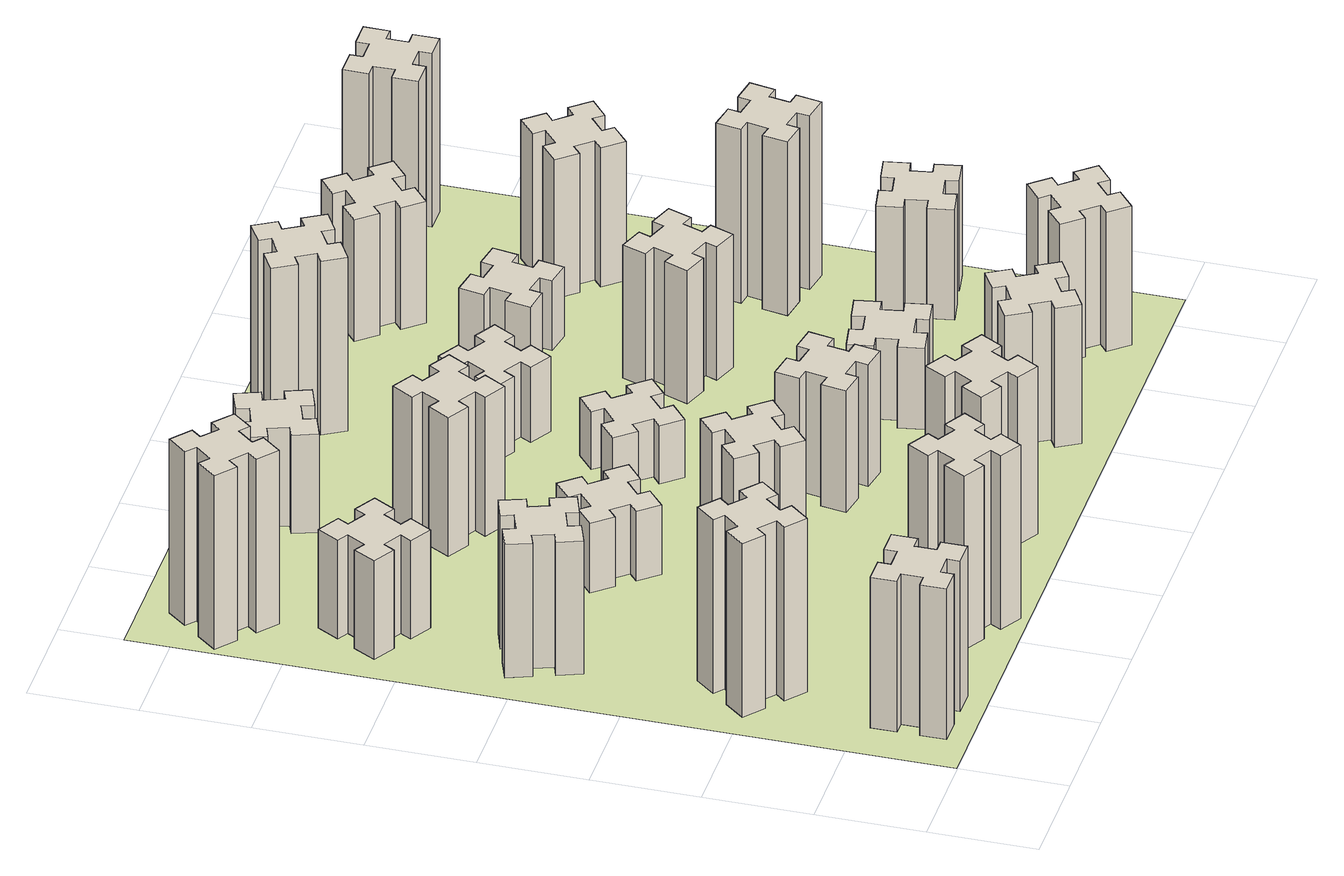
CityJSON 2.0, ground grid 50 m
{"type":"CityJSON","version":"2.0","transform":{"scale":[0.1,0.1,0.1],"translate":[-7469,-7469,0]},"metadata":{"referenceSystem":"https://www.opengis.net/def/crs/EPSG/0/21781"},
"CityObjects":{
"building1":{"type":"Building","attributes":{"class":"1000","function":"1000","usage":"1000","yearOfConstruction":2016,"roofType":"1000","measuredHeight":78,"storeysAboveGround":30,"storeysBelowGround":0},"geometry":[{"type":"Solid","lod":"1","boundaries":[[[[0,1,2,3,4,5,6,7,8,9,10,11,12,13,14,15,16,17,18,19]],[[17,16,20,21]],[[16,15,22,20]],[[15,14,23,22]],[[14,13,24,23]],[[13,12,25,24]],[[12,11,26,25]],[[11,10,27,26]],[[10,9,28,27]],[[9,8,29,28]],[[8,7,30,29]],[[7,6,31,30]],[[6,5,32,31]],[[5,4,33,32]],[[4,3,34,33]],[[3,2,35,34]],[[2,1,36,35]],[[1,0,37,36]],[[0,19,38,37]],[[19,18,39,38]],[[18,17,21,39]],[[24,25,26,27,28,29,30,31,32,33,34,35,36,37,38,39,21,20,22,23]]]]}]},
"building2":{"type":"Building","attributes":{"class":"1000","function":"1000","usage":"1000","yearOfConstruction":2016,"roofType":"1000","measuredHeight":90,"storeysAboveGround":30,"storeysBelowGround":0},"geometry":[{"type":"Solid","lod":"1","boundaries":[[[[40,41,42,43,44,45,46,47,48,49,50,51,52,53,54,55,56,57,58,59]],[[57,56,60,61]],[[56,55,62,60]],[[55,54,63,62]],[[54,53,64,63]],[[53,52,65,64]],[[52,51,66,65]],[[51,50,67,66]],[[50,49,68,67]],[[49,48,69,68]],[[48,47,70,69]],[[47,46,71,70]],[[46,45,72,71]],[[45,44,73,72]],[[44,43,74,73]],[[43,42,75,74]],[[42,41,76,75]],[[41,40,77,76]],[[40,59,78,77]],[[59,58,79,78]],[[58,57,61,79]],[[64,65,66,67,68,69,70,71,72,73,74,75,76,77,78,79,61,60,62,63]]]]}]},
"building3":{"type":"Building","attributes":{"class":"1000","function":"1000","usage":"1000","yearOfConstruction":2016,"roofType":"1000","measuredHeight":69,"storeysAboveGround":30,"storeysBelowGround":0},"geometry":[{"type":"Solid","lod":"1","boundaries":[[[[80,81,82,83,84,85,86,87,88,89,90,91,92,93,94,95,96,97,98,99]],[[97,96,100,101]],[[96,95,102,100]],[[95,94,103,102]],[[94,93,104,103]],[[93,92,105,104]],[[92,91,106,105]],[[91,90,107,106]],[[90,89,108,107]],[[89,88,109,108]],[[88,87,110,109]],[[87,86,111,110]],[[86,85,112,111]],[[85,84,113,112]],[[84,83,114,113]],[[83,82,115,114]],[[82,81,116,115]],[[81,80,117,116]],[[80,99,118,117]],[[99,98,119,118]],[[98,97,101,119]],[[104,105,106,107,108,109,110,111,112,113,114,115,116,117,118,119,101,100,102,103]]]]}]},
"building4":{"type":"Building","attributes":{"class":"1000","function":"1000","usage":"1000","yearOfConstruction":2016,"roofType":"1000","measuredHeight":51,"storeysAboveGround":30,"storeysBelowGround":0},"geometry":[{"type":"Solid","lod":"1","boundaries":[[[[120,121,122,123,124,125,126,127,128,129,130,131,132,133,134,135,136,137,138,139]],[[137,136,140,141]],[[136,135,142,140]],[[135,134,143,142]],[[134,133,144,143]],[[133,132,145,144]],[[132,131,146,145]],[[131,130,147,146]],[[130,129,148,147]],[[129,128,149,148]],[[128,127,150,149]],[[127,126,151,150]],[[126,125,152,151]],[[125,124,153,152]],[[124,123,154,153]],[[123,122,155,154]],[[122,121,156,155]],[[121,120,157,156]],[[120,139,158,157]],[[139,138,159,158]],[[138,137,141,159]],[[144,145,146,147,148,149,150,151,152,153,154,155,156,157,158,159,141,140,142,143]]]]}]},
"building5":{"type":"Building","attributes":{"class":"1000","function":"1000","usage":"1000","yearOfConstruction":2016,"roofType":"1000","measuredHeight":90,"storeysAboveGround":30,"storeysBelowGround":0},"geometry":[{"type":"Solid","lod":"1","boundaries":[[[[160,161,162,163,164,165,166,167,168,169,170,171,172,173,174,175,176,177,178,179]],[[177,176,180,181]],[[176,175,182,180]],[[175,174,183,182]],[[174,173,184,183]],[[173,172,185,184]],[[172,171,186,185]],[[171,170,187,186]],[[170,169,188,187]],[[169,168,189,188]],[[168,167,190,189]],[[167,166,191,190]],[[166,165,192,191]],[[165,164,193,192]],[[164,163,194,193]],[[163,162,195,194]],[[162,161,196,195]],[[161,160,197,196]],[[160,179,198,197]],[[179,178,199,198]],[[178,177,181,199]],[[184,185,186,187,188,189,190,191,192,193,194,195,196,197,198,199,181,180,182,183]]]]}]},
"building6":{"type":"Building","attributes":{"class":"1000","function":"1000","usage":"1000","yearOfConstruction":2016,"roofType":"1000","measuredHeight":90,"storeysAboveGround":30,"storeysBelowGround":0},"geometry":[{"type":"Solid","lod":"1","boundaries":[[[[200,201,202,203,204,205,206,207,208,209,210,211,212,213,214,215,216,217,218,219]],[[217,216,220,221]],[[216,215,222,220]],[[215,214,223,222]],[[214,213,224,223]],[[213,212,225,224]],[[212,211,226,225]],[[211,210,227,226]],[[210,209,228,227]],[[209,208,229,228]],[[208,207,230,229]],[[207,206,231,230]],[[206,205,232,231]],[[205,204,233,232]],[[204,203,234,233]],[[203,202,235,234]],[[202,201,236,235]],[[201,200,237,236]],[[200,219,238,237]],[[219,218,239,238]],[[218,217,221,239]],[[224,225,226,227,228,229,230,231,232,233,234,235,236,237,238,239,221,220,222,223]]]]}]},
"building7":{"type":"Building","attributes":{"class":"1000","function":"1000","usage":"1000","yearOfConstruction":2016,"roofType":"1000","measuredHeight":81,"storeysAboveGround":30,"storeysBelowGround":0},"geometry":[{"type":"Solid","lod":"1","boundaries":[[[[240,241,242,243,244,245,246,247,248,249,250,251,252,253,254,255,256,257,258,259]],[[257,256,260,261]],[[256,255,262,260]],[[255,254,263,262]],[[254,253,264,263]],[[253,252,265,264]],[[252,251,266,265]],[[251,250,267,266]],[[250,249,268,267]],[[249,248,269,268]],[[248,247,270,269]],[[247,246,271,270]],[[246,245,272,271]],[[245,244,273,272]],[[244,243,274,273]],[[243,242,275,274]],[[242,241,276,275]],[[241,240,277,276]],[[240,259,278,277]],[[259,258,279,278]],[[258,257,261,279]],[[264,265,266,267,268,269,270,271,272,273,274,275,276,277,278,279,261,260,262,263]]]]}]},
"building8":{"type":"Building","attributes":{"class":"1000","function":"1000","usage":"1000","yearOfConstruction":2016,"roofType":"1000","measuredHeight":36,"storeysAboveGround":30,"storeysBelowGround":0},"geometry":[{"type":"Solid","lod":"1","boundaries":[[[[280,281,282,283,284,285,286,287,288,289,290,291,292,293,294,295,296,297,298,299]],[[297,296,300,301]],[[296,295,302,300]],[[295,294,303,302]],[[294,293,304,303]],[[293,292,305,304]],[[292,291,306,305]],[[291,290,307,306]],[[290,289,308,307]],[[289,288,309,308]],[[288,287,310,309]],[[287,286,311,310]],[[286,285,312,311]],[[285,284,313,312]],[[284,283,314,313]],[[283,282,315,314]],[[282,281,316,315]],[[281,280,317,316]],[[280,299,318,317]],[[299,298,319,318]],[[298,297,301,319]],[[304,305,306,307,308,309,310,311,312,313,314,315,316,317,318,319,301,300,302,303]]]]}]},
"building9":{"type":"Building","attributes":{"class":"1000","function":"1000","usage":"1000","yearOfConstruction":2016,"roofType":"1000","measuredHeight":87,"storeysAboveGround":30,"storeysBelowGround":0},"geometry":[{"type":"Solid","lod":"1","boundaries":[[[[320,321,322,323,324,325,326,327,328,329,330,331,332,333,334,335,336,337,338,339]],[[337,336,340,341]],[[336,335,342,340]],[[335,334,343,342]],[[334,333,344,343]],[[333,332,345,344]],[[332,331,346,345]],[[331,330,347,346]],[[330,329,348,347]],[[329,328,349,348]],[[328,327,350,349]],[[327,326,351,350]],[[326,325,352,351]],[[325,324,353,352]],[[324,323,354,353]],[[323,322,355,354]],[[322,321,356,355]],[[321,320,357,356]],[[320,339,358,357]],[[339,338,359,358]],[[338,337,341,359]],[[344,345,346,347,348,349,350,351,352,353,354,355,356,357,358,359,341,340,342,343]]]]}]},
"building10":{"type":"Building","attributes":{"class":"1000","function":"1000","usage":"1000","yearOfConstruction":2016,"roofType":"1000","measuredHeight":72,"storeysAboveGround":30,"storeysBelowGround":0},"geometry":[{"type":"Solid","lod":"1","boundaries":[[[[360,361,362,363,364,365,366,367,368,369,370,371,372,373,374,375,376,377,378,379]],[[377,376,380,381]],[[376,375,382,380]],[[375,374,383,382]],[[374,373,384,383]],[[373,372,385,384]],[[372,371,386,385]],[[371,370,387,386]],[[370,369,388,387]],[[369,368,389,388]],[[368,367,390,389]],[[367,366,391,390]],[[366,365,392,391]],[[365,364,393,392]],[[364,363,394,393]],[[363,362,395,394]],[[362,361,396,395]],[[361,360,397,396]],[[360,379,398,397]],[[379,378,399,398]],[[378,377,381,399]],[[384,385,386,387,388,389,390,391,392,393,394,395,396,397,398,399,381,380,382,383]]]]}]},
"building11":{"type":"Building","attributes":{"class":"1000","function":"1000","usage":"1000","yearOfConstruction":2016,"roofType":"1000","measuredHeight":51,"storeysAboveGround":30,"storeysBelowGround":0},"geometry":[{"type":"Solid","lod":"1","boundaries":[[[[400,401,402,403,404,405,406,407,408,409,410,411,412,413,414,415,416,417,418,419]],[[417,416,420,421]],[[416,415,422,420]],[[415,414,423,422]],[[414,413,424,423]],[[413,412,425,424]],[[412,411,426,425]],[[411,410,427,426]],[[410,409,428,427]],[[409,408,429,428]],[[408,407,430,429]],[[407,406,431,430]],[[406,405,432,431]],[[405,404,433,432]],[[404,403,434,433]],[[403,402,435,434]],[[402,401,436,435]],[[401,400,437,436]],[[400,419,438,437]],[[419,418,439,438]],[[418,417,421,439]],[[424,425,426,427,428,429,430,431,432,433,434,435,436,437,438,439,421,420,422,423]]]]}]},
"building12":{"type":"Building","attributes":{"class":"1000","function":"1000","usage":"1000","yearOfConstruction":2016,"roofType":"1000","measuredHeight":63,"storeysAboveGround":30,"storeysBelowGround":0},"geometry":[{"type":"Solid","lod":"1","boundaries":[[[[440,441,442,443,444,445,446,447,448,449,450,451,452,453,454,455,456,457,458,459]],[[457,456,460,461]],[[456,455,462,460]],[[455,454,463,462]],[[454,453,464,463]],[[453,452,465,464]],[[452,451,466,465]],[[451,450,467,466]],[[450,449,468,467]],[[449,448,469,468]],[[448,447,470,469]],[[447,446,471,470]],[[446,445,472,471]],[[445,444,473,472]],[[444,443,474,473]],[[443,442,475,474]],[[442,441,476,475]],[[441,440,477,476]],[[440,459,478,477]],[[459,458,479,478]],[[458,457,461,479]],[[464,465,466,467,468,469,470,471,472,473,474,475,476,477,478,479,461,460,462,463]]]]}]},
"building13":{"type":"Building","attributes":{"class":"1000","function":"1000","usage":"1000","yearOfConstruction":2016,"roofType":"1000","measuredHeight":30,"storeysAboveGround":30,"storeysBelowGround":0},"geometry":[{"type":"Solid","lod":"1","boundaries":[[[[480,481,482,483,484,485,486,487,488,489,490,491,492,493,494,495,496,497,498,499]],[[497,496,500,501]],[[496,495,502,500]],[[495,494,503,502]],[[494,493,504,503]],[[493,492,505,504]],[[492,491,506,505]],[[491,490,507,506]],[[490,489,508,507]],[[489,488,509,508]],[[488,487,510,509]],[[487,486,511,510]],[[486,485,512,511]],[[485,484,513,512]],[[484,483,514,513]],[[483,482,515,514]],[[482,481,516,515]],[[481,480,517,516]],[[480,499,518,517]],[[499,498,519,518]],[[498,497,501,519]],[[504,505,506,507,508,509,510,511,512,513,514,515,516,517,518,519,501,500,502,503]]]]}]},
"building14":{"type":"Building","attributes":{"class":"1000","function":"1000","usage":"1000","yearOfConstruction":2016,"roofType":"1000","measuredHeight":72,"storeysAboveGround":30,"storeysBelowGround":0},"geometry":[{"type":"Solid","lod":"1","boundaries":[[[[520,521,522,523,524,525,526,527,528,529,530,531,532,533,534,535,536,537,538,539]],[[537,536,540,541]],[[536,535,542,540]],[[535,534,543,542]],[[534,533,544,543]],[[533,532,545,544]],[[532,531,546,545]],[[531,530,547,546]],[[530,529,548,547]],[[529,528,549,548]],[[528,527,550,549]],[[527,526,551,550]],[[526,525,552,551]],[[525,524,553,552]],[[524,523,554,553]],[[523,522,555,554]],[[522,521,556,555]],[[521,520,557,556]],[[520,539,558,557]],[[539,538,559,558]],[[538,537,541,559]],[[544,545,546,547,548,549,550,551,552,553,554,555,556,557,558,559,541,540,542,543]]]]}]},
"building15":{"type":"Building","attributes":{"class":"1000","function":"1000","usage":"1000","yearOfConstruction":2016,"roofType":"1000","measuredHeight":39,"storeysAboveGround":30,"storeysBelowGround":0},"geometry":[{"type":"Solid","lod":"1","boundaries":[[[[560,561,562,563,564,565,566,567,568,569,570,571,572,573,574,575,576,577,578,579]],[[577,576,580,581]],[[576,575,582,580]],[[575,574,583,582]],[[574,573,584,583]],[[573,572,585,584]],[[572,571,586,585]],[[571,570,587,586]],[[570,569,588,587]],[[569,568,589,588]],[[568,567,590,589]],[[567,566,591,590]],[[566,565,592,591]],[[565,564,593,592]],[[564,563,594,593]],[[563,562,595,594]],[[562,561,596,595]],[[561,560,597,596]],[[560,579,598,597]],[[579,578,599,598]],[[578,577,581,599]],[[584,585,586,587,588,589,590,591,592,593,594,595,596,597,598,599,581,580,582,583]]]]}]},
"building16":{"type":"Building","attributes":{"class":"1000","function":"1000","usage":"1000","yearOfConstruction":2016,"roofType":"1000","measuredHeight":90,"storeysAboveGround":30,"storeysBelowGround":0},"geometry":[{"type":"Solid","lod":"1","boundaries":[[[[600,601,602,603,604,605,606,607,608,609,610,611,612,613,614,615,616,617,618,619]],[[617,616,620,621]],[[616,615,622,620]],[[615,614,623,622]],[[614,613,624,623]],[[613,612,625,624]],[[612,611,626,625]],[[611,610,627,626]],[[610,609,628,627]],[[609,608,629,628]],[[608,607,630,629]],[[607,606,631,630]],[[606,605,632,631]],[[605,604,633,632]],[[604,603,634,633]],[[603,602,635,634]],[[602,601,636,635]],[[601,600,637,636]],[[600,619,638,637]],[[619,618,639,638]],[[618,617,621,639]],[[624,625,626,627,628,629,630,631,632,633,634,635,636,637,638,639,621,620,622,623]]]]}]},
"building17":{"type":"Building","attributes":{"class":"1000","function":"1000","usage":"1000","yearOfConstruction":2016,"roofType":"1000","measuredHeight":42,"storeysAboveGround":30,"storeysBelowGround":0},"geometry":[{"type":"Solid","lod":"1","boundaries":[[[[640,641,642,643,644,645,646,647,648,649,650,651,652,653,654,655,656,657,658,659]],[[657,656,660,661]],[[656,655,662,660]],[[655,654,663,662]],[[654,653,664,663]],[[653,652,665,664]],[[652,651,666,665]],[[651,650,667,666]],[[650,649,668,667]],[[649,648,669,668]],[[648,647,670,669]],[[647,646,671,670]],[[646,645,672,671]],[[645,644,673,672]],[[644,643,674,673]],[[643,642,675,674]],[[642,641,676,675]],[[641,640,677,676]],[[640,659,678,677]],[[659,658,679,678]],[[658,657,661,679]],[[664,665,666,667,668,669,670,671,672,673,674,675,676,677,678,679,661,660,662,663]]]]}]},
"building18":{"type":"Building","attributes":{"class":"1000","function":"1000","usage":"1000","yearOfConstruction":2016,"roofType":"1000","measuredHeight":69,"storeysAboveGround":30,"storeysBelowGround":0},"geometry":[{"type":"Solid","lod":"1","boundaries":[[[[680,681,682,683,684,685,686,687,688,689,690,691,692,693,694,695,696,697,698,699]],[[697,696,700,701]],[[696,695,702,700]],[[695,694,703,702]],[[694,693,704,703]],[[693,692,705,704]],[[692,691,706,705]],[[691,690,707,706]],[[690,689,708,707]],[[689,688,709,708]],[[688,687,710,709]],[[687,686,711,710]],[[686,685,712,711]],[[685,684,713,712]],[[684,683,714,713]],[[683,682,715,714]],[[682,681,716,715]],[[681,680,717,716]],[[680,699,718,717]],[[699,698,719,718]],[[698,697,701,719]],[[704,705,706,707,708,709,710,711,712,713,714,715,716,717,718,719,701,700,702,703]]]]}]},
"building19":{"type":"Building","attributes":{"class":"1000","function":"1000","usage":"1000","yearOfConstruction":2016,"roofType":"1000","measuredHeight":36,"storeysAboveGround":30,"storeysBelowGround":0},"geometry":[{"type":"Solid","lod":"1","boundaries":[[[[720,721,722,723,724,725,726,727,728,729,730,731,732,733,734,735,736,737,738,739]],[[737,736,740,741]],[[736,735,742,740]],[[735,734,743,742]],[[734,733,744,743]],[[733,732,745,744]],[[732,731,746,745]],[[731,730,747,746]],[[730,729,748,747]],[[729,728,749,748]],[[728,727,750,749]],[[727,726,751,750]],[[726,725,752,751]],[[725,724,753,752]],[[724,723,754,753]],[[723,722,755,754]],[[722,721,756,755]],[[721,720,757,756]],[[720,739,758,757]],[[739,738,759,758]],[[738,737,741,759]],[[744,745,746,747,748,749,750,751,752,753,754,755,756,757,758,759,741,740,742,743]]]]}]},
"building20":{"type":"Building","attributes":{"class":"1000","function":"1000","usage":"1000","yearOfConstruction":2016,"roofType":"1000","measuredHeight":72,"storeysAboveGround":30,"storeysBelowGround":0},"geometry":[{"type":"Solid","lod":"1","boundaries":[[[[760,761,762,763,764,765,766,767,768,769,770,771,772,773,774,775,776,777,778,779]],[[777,776,780,781]],[[776,775,782,780]],[[775,774,783,782]],[[774,773,784,783]],[[773,772,785,784]],[[772,771,786,785]],[[771,770,787,786]],[[770,769,788,787]],[[769,768,789,788]],[[768,767,790,789]],[[767,766,791,790]],[[766,765,792,791]],[[765,764,793,792]],[[764,763,794,793]],[[763,762,795,794]],[[762,761,796,795]],[[761,760,797,796]],[[760,779,798,797]],[[779,778,799,798]],[[778,777,781,799]],[[784,785,786,787,788,789,790,791,792,793,794,795,796,797,798,799,781,780,782,783]]]]}]},
"building21":{"type":"Building","attributes":{"class":"1000","function":"1000","usage":"1000","yearOfConstruction":2016,"roofType":"1000","measuredHeight":63,"storeysAboveGround":30,"storeysBelowGround":0},"geometry":[{"type":"Solid","lod":"1","boundaries":[[[[800,801,802,803,804,805,806,807,808,809,810,811,812,813,814,815,816,817,818,819]],[[817,816,820,821]],[[816,815,822,820]],[[815,814,823,822]],[[814,813,824,823]],[[813,812,825,824]],[[812,811,826,825]],[[811,810,827,826]],[[810,809,828,827]],[[809,808,829,828]],[[808,807,830,829]],[[807,806,831,830]],[[806,805,832,831]],[[805,804,833,832]],[[804,803,834,833]],[[803,802,835,834]],[[802,801,836,835]],[[801,800,837,836]],[[800,819,838,837]],[[819,818,839,838]],[[818,817,821,839]],[[824,825,826,827,828,829,830,831,832,833,834,835,836,837,838,839,821,820,822,823]]]]}]},
"building22":{"type":"Building","attributes":{"class":"1000","function":"1000","usage":"1000","yearOfConstruction":2016,"roofType":"1000","measuredHeight":57,"storeysAboveGround":30,"storeysBelowGround":0},"geometry":[{"type":"Solid","lod":"1","boundaries":[[[[840,841,842,843,844,845,846,847,848,849,850,851,852,853,854,855,856,857,858,859]],[[857,856,860,861]],[[856,855,862,860]],[[855,854,863,862]],[[854,853,864,863]],[[853,852,865,864]],[[852,851,866,865]],[[851,850,867,866]],[[850,849,868,867]],[[849,848,869,868]],[[848,847,870,869]],[[847,846,871,870]],[[846,845,872,871]],[[845,844,873,872]],[[844,843,874,873]],[[843,842,875,874]],[[842,841,876,875]],[[841,840,877,876]],[[840,859,878,877]],[[859,858,879,878]],[[858,857,861,879]],[[864,865,866,867,868,869,870,871,872,873,874,875,876,877,878,879,861,860,862,863]]]]}]},
"building23":{"type":"Building","attributes":{"class":"1000","function":"1000","usage":"1000","yearOfConstruction":2016,"roofType":"1000","measuredHeight":90,"storeysAboveGround":30,"storeysBelowGround":0},"geometry":[{"type":"Solid","lod":"1","boundaries":[[[[880,881,882,883,884,885,886,887,888,889,890,891,892,893,894,895,896,897,898,899]],[[897,896,900,901]],[[896,895,902,900]],[[895,894,903,902]],[[894,893,904,903]],[[893,892,905,904]],[[892,891,906,905]],[[891,890,907,906]],[[890,889,908,907]],[[889,888,909,908]],[[888,887,910,909]],[[887,886,911,910]],[[886,885,912,911]],[[885,884,913,912]],[[884,883,914,913]],[[883,882,915,914]],[[882,881,916,915]],[[881,880,917,916]],[[880,899,918,917]],[[899,898,919,918]],[[898,897,901,919]],[[904,905,906,907,908,909,910,911,912,913,914,915,916,917,918,919,901,900,902,903]]]]}]},
"building24":{"type":"Building","attributes":{"class":"1000","function":"1000","usage":"1000","yearOfConstruction":2016,"roofType":"1000","measuredHeight":72,"storeysAboveGround":30,"storeysBelowGround":0},"geometry":[{"type":"Solid","lod":"1","boundaries":[[[[920,921,922,923,924,925,926,927,928,929,930,931,932,933,934,935,936,937,938,939]],[[937,936,940,941]],[[936,935,942,940]],[[935,934,943,942]],[[934,933,944,943]],[[933,932,945,944]],[[932,931,946,945]],[[931,930,947,946]],[[930,929,948,947]],[[929,928,949,948]],[[928,927,950,949]],[[927,926,951,950]],[[926,925,952,951]],[[925,924,953,952]],[[924,923,954,953]],[[923,922,955,954]],[[922,921,956,955]],[[921,920,957,956]],[[920,939,958,957]],[[939,938,959,958]],[[938,937,941,959]],[[944,945,946,947,948,949,950,951,952,953,954,955,956,957,958,959,941,940,942,943]]]]}]},
"building25":{"type":"Building","attributes":{"class":"1000","function":"1000","usage":"1000","yearOfConstruction":2016,"roofType":"1000","measuredHeight":90,"storeysAboveGround":30,"storeysBelowGround":0},"geometry":[{"type":"Solid","lod":"1","boundaries":[[[[960,961,962,963,964,965,966,967,968,969,970,971,972,973,974,975,976,977,978,979]],[[977,976,980,981]],[[976,975,982,980]],[[975,974,983,982]],[[974,973,984,983]],[[973,972,985,984]],[[972,971,986,985]],[[971,970,987,986]],[[970,969,988,987]],[[969,968,989,988]],[[968,967,990,989]],[[967,966,991,990]],[[966,965,992,991]],[[965,964,993,992]],[[964,963,994,993]],[[963,962,995,994]],[[962,961,996,995]],[[961,960,997,996]],[[960,979,998,997]],[[979,978,999,998]],[[978,977,981,999]],[[984,985,986,987,988,989,990,991,992,993,994,995,996,997,998,999,981,980,982,983]]]]}]},
"landuse1":{"type":"LandUse","attributes":{"name":"plot1","function":"1010"},"geometry":[{"type":"MultiSurface","lod":"1","boundaries":[[[1000,1001,1002,1003]]]}]}
},
"vertices":[
[265,325,0],[265,225,0],[205,225,0],[205,105,0],[325,105,0],[325,165,0],[425,165,0],[425,105,0],[545,105,0],[545,225,0],[485,225,0],[485,325,0],[545,325,0],[545,445,0],[425,445,0],[425,385,0],[325,385,0],[325,445,0],[205,445,0],[205,325,0],[325,385,780],[325,445,780],[425,385,780],[425,445,780],[545,445,780],[545,325,780],[485,325,780],[485,225,780],[545,225,780],[545,105,780],[425,105,780],[425,165,780],[325,165,780],[325,105,780],[205,105,780],[205,225,780],[265,225,780],[265,325,780],[205,325,780],[205,445,780],
[484,1067,0],[408,1132,0],[446,1178,0],[354,1255,0],[277,1163,0],[323,1124,0],[259,1048,0],[213,1086,0],[136,994,0],[228,917,0],[266,963,0],[343,899,0],[304,853,0],[396,776,0],[473,868,0],[427,906,0],[492,983,0],[538,944,0],[615,1036,0],[523,1113,0],[492,983,900],[538,944,900],[427,906,900],[473,868,900],[396,776,900],[304,853,900],[343,899,900],[266,963,900],[228,917,900],[136,994,900],[213,1086,900],[259,1048,900],[323,1124,900],[277,1163,900],[354,1255,900],[446,1178,900],[408,1132,900],[484,1067,900],[523,1113,900],[615,1036,900],
[366,1835,0],[460,1869,0],[480,1813,0],[593,1854,0],[552,1967,0],[496,1946,0],[462,2040,0],[518,2060,0],[477,2173,0],[364,2132,0],[385,2076,0],[291,2042,0],[270,2098,0],[157,2057,0],[199,1944,0],[255,1965,0],[289,1871,0],[233,1850,0],[274,1737,0],[387,1779,0],[289,1871,690],[233,1850,690],[255,1965,690],[199,1944,690],[157,2057,690],[270,2098,690],[291,2042,690],[385,2076,690],[364,2132,690],[477,2173,690],[518,2060,690],[462,2040,690],[496,1946,690],[552,1967,690],[593,1854,690],[480,1813,690],[460,1869,690],[366,1835,690],[387,1779,690],[274,1737,690],
[446,2597,0],[496,2684,0],[548,2654,0],[608,2758,0],[504,2818,0],[474,2766,0],[387,2816,0],[417,2868,0],[313,2928,0],[253,2824,0],[305,2794,0],[255,2707,0],[203,2737,0],[143,2633,0],[247,2573,0],[277,2625,0],[364,2575,0],[334,2523,0],[438,2463,0],[498,2567,0],[364,2575,510],[334,2523,510],[277,2625,510],[247,2573,510],[143,2633,510],[203,2737,510],[255,2707,510],[305,2794,510],[253,2824,510],[313,2928,510],[417,2868,510],[387,2816,510],[474,2766,510],[504,2818,510],[608,2758,510],[548,2654,510],[496,2684,510],[446,2597,510],[498,2567,510],[438,2463,510],
[1214,346,0],[1127,396,0],[1157,448,0],[1053,508,0],[993,404,0],[1045,374,0],[995,287,0],[943,317,0],[883,213,0],[987,153,0],[1017,205,0],[1104,155,0],[1074,103,0],[1178,43,0],[1238,147,0],[1186,177,0],[1236,264,0],[1288,234,0],[1348,338,0],[1244,398,0],[1236,264,900],[1288,234,900],[1186,177,900],[1238,147,900],[1178,43,900],[1074,103,900],[1104,155,900],[1017,205,900],[987,153,900],[883,213,900],[943,317,900],[995,287,900],[1045,374,900],[993,404,900],[1053,508,900],[1157,448,900],[1127,396,900],[1214,346,900],[1244,398,900],[1348,338,900],
[384,3387,0],[308,3452,0],[346,3498,0],[254,3575,0],[177,3483,0],[223,3444,0],[159,3368,0],[113,3406,0],[36,3314,0],[128,3237,0],[166,3283,0],[243,3219,0],[204,3173,0],[296,3096,0],[373,3188,0],[327,3226,0],[392,3303,0],[438,3264,0],[515,3356,0],[423,3433,0],[392,3303,900],[438,3264,900],[327,3226,900],[373,3188,900],[296,3096,900],[204,3173,900],[243,3219,900],[166,3283,900],[128,3237,900],[36,3314,900],[113,3406,900],[159,3368,900],[223,3444,900],[177,3483,900],[254,3575,900],[346,3498,900],[308,3452,900],[384,3387,900],[423,3433,900],[515,3356,900],
[1083,1332,0],[1006,1267,0],[968,1313,0],[876,1236,0],[953,1144,0],[999,1183,0],[1063,1106,0],[1017,1068,0],[1094,976,0],[1186,1053,0],[1148,1099,0],[1224,1163,0],[1263,1117,0],[1355,1194,0],[1278,1286,0],[1232,1248,0],[1167,1324,0],[1213,1363,0],[1136,1455,0],[1044,1378,0],[1167,1324,810],[1213,1363,810],[1232,1248,810],[1278,1286,810],[1355,1194,810],[1263,1117,810],[1224,1163,810],[1148,1099,810],[1186,1053,810],[1094,976,810],[1017,1068,810],[1063,1106,810],[999,1183,810],[953,1144,810],[876,1236,810],[968,1313,810],[1006,1267,810],[1083,1332,810],[1044,1378,810],[1136,1455,810],
[1083,1972,0],[1006,1907,0],[968,1953,0],[876,1876,0],[953,1784,0],[999,1823,0],[1063,1746,0],[1017,1708,0],[1094,1616,0],[1186,1693,0],[1148,1739,0],[1224,1803,0],[1263,1757,0],[1355,1834,0],[1278,1926,0],[1232,1888,0],[1167,1964,0],[1213,2003,0],[1136,2095,0],[1044,2018,0],[1167,1964,360],[1213,2003,360],[1232,1888,360],[1278,1926,360],[1355,1834,360],[1263,1757,360],[1224,1803,360],[1148,1739,360],[1186,1693,360],[1094,1616,360],[1017,1708,360],[1063,1746,360],[999,1823,360],[953,1784,360],[876,1876,360],[968,1953,360],[1006,1907,360],[1083,1972,360],[1044,2018,360],[1136,2095,360],
[1657,305,0],[1744,255,0],[1714,203,0],[1818,143,0],[1878,247,0],[1826,277,0],[1876,364,0],[1928,334,0],[1988,438,0],[1884,498,0],[1854,446,0],[1767,496,0],[1797,548,0],[1693,608,0],[1633,504,0],[1685,474,0],[1635,387,0],[1583,417,0],[1523,313,0],[1627,253,0],[1635,387,870],[1583,417,870],[1685,474,870],[1633,504,870],[1693,608,870],[1797,548,870],[1767,496,870],[1854,446,870],[1884,498,870],[1988,438,870],[1928,334,870],[1876,364,870],[1826,277,870],[1878,247,870],[1818,143,870],[1714,203,870],[1744,255,870],[1657,305,870],[1627,253,870],[1523,313,870],
[1314,2666,0],[1227,2716,0],[1257,2768,0],[1153,2828,0],[1093,2724,0],[1145,2694,0],[1095,2607,0],[1043,2637,0],[983,2533,0],[1087,2473,0],[1117,2525,0],[1204,2475,0],[1174,2423,0],[1278,2363,0],[1338,2467,0],[1286,2497,0],[1336,2584,0],[1388,2554,0],[1448,2658,0],[1344,2718,0],[1336,2584,720],[1388,2554,720],[1286,2497,720],[1338,2467,720],[1278,2363,720],[1174,2423,720],[1204,2475,720],[1117,2525,720],[1087,2473,720],[983,2533,720],[1043,2637,720],[1095,2607,720],[1145,2694,720],[1093,2724,720],[1153,2828,720],[1257,2768,720],[1227,2716,720],[1314,2666,720],[1344,2718,720],[1448,2658,720],
[1125,3456,0],[1031,3422,0],[1010,3478,0],[897,3437,0],[939,3324,0],[995,3345,0],[1029,3251,0],[973,3230,0],[1014,3117,0],[1127,3159,0],[1106,3215,0],[1200,3249,0],[1220,3193,0],[1333,3234,0],[1292,3347,0],[1236,3326,0],[1202,3420,0],[1258,3440,0],[1217,3553,0],[1104,3512,0],[1202,3420,510],[1258,3440,510],[1236,3326,510],[1292,3347,510],[1333,3234,510],[1220,3193,510],[1200,3249,510],[1106,3215,510],[1127,3159,510],[1014,3117,510],[973,3230,510],[1029,3251,510],[995,3345,510],[939,3324,510],[897,3437,510],[1010,3478,510],[1031,3422,510],[1125,3456,510],[1104,3512,510],[1217,3553,510],
[2055,1047,0],[2072,1145,0],[2131,1135,0],[2152,1253,0],[2034,1274,0],[2024,1215,0],[1925,1232,0],[1936,1291,0],[1817,1312,0],[1797,1194,0],[1856,1184,0],[1838,1085,0],[1779,1096,0],[1758,977,0],[1877,957,0],[1887,1016,0],[1985,998,0],[1975,939,0],[2093,918,0],[2114,1037,0],[1985,998,630],[1975,939,630],[1887,1016,630],[1877,957,630],[1758,977,630],[1779,1096,630],[1838,1085,630],[1856,1184,630],[1797,1194,630],[1817,1312,630],[1936,1291,630],[1925,1232,630],[2024,1215,630],[2034,1274,630],[2152,1253,630],[2131,1135,630],[2072,1145,630],[2055,1047,630],[2114,1037,630],[2093,918,630],
[1972,1988,0],[1907,2064,0],[1953,2103,0],[1876,2195,0],[1784,2118,0],[1823,2072,0],[1746,2007,0],[1708,2053,0],[1616,1976,0],[1693,1884,0],[1739,1923,0],[1803,1846,0],[1757,1808,0],[1834,1716,0],[1926,1793,0],[1888,1839,0],[1964,1903,0],[2003,1857,0],[2095,1934,0],[2018,2026,0],[1964,1903,300],[2003,1857,300],[1888,1839,300],[1926,1793,300],[1834,1716,300],[1757,1808,300],[1803,1846,300],[1739,1923,300],[1693,1884,300],[1616,1976,300],[1708,2053,300],[1746,2007,300],[1823,2072,300],[1784,2118,300],[1876,2195,300],[1953,2103,300],[1907,2064,300],[1972,1988,300],[2018,2026,300],[2095,1934,300],
[2475,364,0],[2525,277,0],[2473,247,0],[2533,143,0],[2637,203,0],[2607,255,0],[2694,305,0],[2724,253,0],[2828,313,0],[2768,417,0],[2716,387,0],[2666,474,0],[2718,504,0],[2658,608,0],[2554,548,0],[2584,496,0],[2497,446,0],[2467,498,0],[2363,438,0],[2423,334,0],[2497,446,720],[2467,498,720],[2584,496,720],[2554,548,720],[2658,608,720],[2718,504,720],[2666,474,720],[2716,387,720],[2768,417,720],[2828,313,720],[2724,253,720],[2694,305,720],[2607,255,720],[2637,203,720],[2533,143,720],[2473,247,720],[2525,277,720],[2475,364,720],[2423,334,720],[2363,438,720],
[2026,2497,0],[2076,2584,0],[2128,2554,0],[2188,2658,0],[2084,2718,0],[2054,2666,0],[1967,2716,0],[1997,2768,0],[1893,2828,0],[1833,2724,0],[1885,2694,0],[1835,2607,0],[1783,2637,0],[1723,2533,0],[1827,2473,0],[1857,2525,0],[1944,2475,0],[1914,2423,0],[2018,2363,0],[2078,2467,0],[1944,2475,390],[1914,2423,390],[1857,2525,390],[1827,2473,390],[1723,2533,390],[1783,2637,390],[1835,2607,390],[1885,2694,390],[1833,2724,390],[1893,2828,390],[1997,2768,390],[1967,2716,390],[2054,2666,390],[2084,2718,390],[2188,2658,390],[2128,2554,390],[2076,2584,390],[2026,2497,390],[2078,2467,390],[2018,2363,390],
[1844,3556,0],[1757,3506,0],[1727,3558,0],[1623,3498,0],[1683,3394,0],[1735,3424,0],[1785,3337,0],[1733,3307,0],[1793,3203,0],[1897,3263,0],[1867,3315,0],[1954,3365,0],[1984,3313,0],[2088,3373,0],[2028,3477,0],[1976,3447,0],[1926,3534,0],[1978,3564,0],[1918,3668,0],[1814,3608,0],[1926,3534,900],[1978,3564,900],[1976,3447,900],[2028,3477,900],[2088,3373,900],[1984,3313,900],[1954,3365,900],[1867,3315,900],[1897,3263,900],[1793,3203,900],[1733,3307,900],[1785,3337,900],[1735,3424,900],[1683,3394,900],[1623,3498,900],[1727,3558,900],[1757,3506,900],[1844,3556,900],[1814,3608,900],[1918,3668,900],
[2625,1132,0],[2527,1115,0],[2517,1174,0],[2398,1153,0],[2419,1035,0],[2478,1045,0],[2496,947,0],[2437,937,0],[2457,818,0],[2576,839,0],[2565,898,0],[2664,916,0],[2674,857,0],[2792,877,0],[2771,996,0],[2712,985,0],[2695,1084,0],[2754,1094,0],[2733,1212,0],[2615,1191,0],[2695,1084,420],[2754,1094,420],[2712,985,420],[2771,996,420],[2792,877,420],[2674,857,420],[2664,916,420],[2565,898,420],[2576,839,420],[2457,818,420],[2437,937,420],[2496,947,420],[2478,1045,420],[2419,1035,420],[2398,1153,420],[2517,1174,420],[2527,1115,420],[2625,1132,420],[2615,1191,420],[2733,1212,420],
[2682,1871,0],[2716,1965,0],[2772,1944,0],[2813,2057,0],[2700,2098,0],[2680,2042,0],[2586,2076,0],[2607,2132,0],[2494,2173,0],[2453,2060,0],[2509,2040,0],[2475,1946,0],[2419,1967,0],[2377,1854,0],[2490,1813,0],[2511,1869,0],[2605,1835,0],[2584,1779,0],[2697,1737,0],[2738,1850,0],[2605,1835,690],[2584,1779,690],[2511,1869,690],[2490,1813,690],[2377,1854,690],[2419,1967,690],[2475,1946,690],[2509,2040,690],[2453,2060,690],[2494,2173,690],[2607,2132,690],[2586,2076,690],[2680,2042,690],[2700,2098,690],[2813,2057,690],[2772,1944,690],[2716,1965,690],[2682,1871,690],[2738,1850,690],[2697,1737,690],
[2664,2795,0],[2565,2812,0],[2576,2871,0],[2457,2892,0],[2437,2774,0],[2496,2764,0],[2478,2665,0],[2419,2676,0],[2398,2557,0],[2517,2537,0],[2527,2596,0],[2625,2578,0],[2615,2519,0],[2733,2498,0],[2754,2617,0],[2695,2627,0],[2712,2725,0],[2771,2715,0],[2792,2833,0],[2674,2854,0],[2712,2725,360],[2771,2715,360],[2695,2627,360],[2754,2617,360],[2733,2498,360],[2615,2519,360],[2625,2578,360],[2527,2596,360],[2517,2537,360],[2398,2557,360],[2419,2676,360],[2478,2665,360],[2496,2764,360],[2437,2774,360],[2457,2892,360],[2576,2871,360],[2565,2812,360],[2664,2795,360],[2674,2854,360],[2792,2833,360],
[3368,259,0],[3444,323,0],[3483,277,0],[3575,354,0],[3498,446,0],[3452,408,0],[3387,484,0],[3433,523,0],[3356,615,0],[3264,538,0],[3303,492,0],[3226,427,0],[3188,473,0],[3096,396,0],[3173,304,0],[3219,343,0],[3283,266,0],[3237,228,0],[3314,136,0],[3406,213,0],[3283,266,720],[3237,228,720],[3219,343,720],[3173,304,720],[3096,396,720],[3188,473,720],[3226,427,720],[3303,492,720],[3264,538,720],[3356,615,720],[3433,523,720],[3387,484,720],[3452,408,720],[3498,446,720],[3575,354,720],[3483,277,720],[3444,323,720],[3368,259,720],[3406,213,720],[3314,136,720],
[2812,3368,0],[2747,3444,0],[2793,3483,0],[2716,3575,0],[2624,3498,0],[2663,3452,0],[2586,3387,0],[2548,3433,0],[2456,3356,0],[2533,3264,0],[2579,3303,0],[2643,3226,0],[2597,3188,0],[2674,3096,0],[2766,3173,0],[2728,3219,0],[2804,3283,0],[2843,3237,0],[2935,3314,0],[2858,3406,0],[2804,3283,630],[2843,3237,630],[2728,3219,630],[2766,3173,630],[2674,3096,630],[2597,3188,630],[2643,3226,630],[2579,3303,630],[2533,3264,630],[2456,3356,630],[2548,3433,630],[2586,3387,630],[2663,3452,630],[2624,3498,630],[2716,3575,630],[2793,3483,630],[2747,3444,630],[2812,3368,630],[2858,3406,630],[2935,3314,630],
[3465,1232,0],[3367,1215,0],[3357,1274,0],[3238,1253,0],[3259,1135,0],[3318,1145,0],[3336,1047,0],[3277,1037,0],[3297,918,0],[3416,939,0],[3405,998,0],[3504,1016,0],[3514,957,0],[3632,977,0],[3611,1096,0],[3552,1085,0],[3535,1184,0],[3594,1194,0],[3573,1312,0],[3455,1291,0],[3535,1184,570],[3594,1194,570],[3552,1085,570],[3611,1096,570],[3632,977,570],[3514,957,570],[3504,1016,570],[3405,998,570],[3416,939,570],[3297,918,570],[3277,1037,570],[3336,1047,570],[3318,1145,570],[3259,1135,570],[3238,1253,570],[3357,1274,570],[3367,1215,570],[3465,1232,570],[3455,1291,570],[3573,1312,570],
[3267,1656,0],[3365,1638,0],[3355,1579,0],[3473,1558,0],[3494,1677,0],[3435,1687,0],[3452,1785,0],[3511,1775,0],[3532,1893,0],[3414,1914,0],[3404,1855,0],[3305,1872,0],[3316,1931,0],[3197,1952,0],[3177,1834,0],[3236,1824,0],[3218,1725,0],[3159,1736,0],[3138,1617,0],[3257,1597,0],[3218,1725,900],[3159,1736,900],[3236,1824,900],[3177,1834,900],[3197,1952,900],[3316,1931,900],[3305,1872,900],[3404,1855,900],[3414,1914,900],[3532,1893,900],[3511,1775,900],[3452,1785,900],[3435,1687,900],[3494,1677,900],[3473,1558,900],[3355,1579,900],[3365,1638,900],[3267,1656,900],[3257,1597,900],[3138,1617,900],
[3119,2563,0],[3183,2486,0],[3137,2448,0],[3214,2356,0],[3306,2433,0],[3268,2479,0],[3344,2543,0],[3383,2497,0],[3475,2574,0],[3398,2666,0],[3352,2628,0],[3287,2704,0],[3333,2743,0],[3256,2835,0],[3164,2758,0],[3203,2712,0],[3126,2647,0],[3088,2693,0],[2996,2616,0],[3073,2524,0],[3126,2647,720],[3088,2693,720],[3203,2712,720],[3164,2758,720],[3256,2835,720],[3333,2743,720],[3287,2704,720],[3352,2628,720],[3398,2666,720],[3475,2574,720],[3383,2497,720],[3344,2543,720],[3268,2479,720],[3306,2433,720],[3214,2356,720],[3137,2448,720],[3183,2486,720],[3119,2563,720],[3073,2524,720],[2996,2616,720],
[3285,3325,0],[3385,3325,0],[3385,3265,0],[3505,3265,0],[3505,3385,0],[3445,3385,0],[3445,3485,0],[3505,3485,0],[3505,3605,0],[3385,3605,0],[3385,3545,0],[3285,3545,0],[3285,3605,0],[3165,3605,0],[3165,3485,0],[3225,3485,0],[3225,3385,0],[3165,3385,0],[3165,3265,0],[3285,3265,0],[3225,3385,900],[3165,3385,900],[3225,3485,900],[3165,3485,900],[3165,3605,900],[3285,3605,900],[3285,3545,900],[3385,3545,900],[3385,3605,900],[3505,3605,900],[3505,3485,900],[3445,3485,900],[3445,3385,900],[3505,3385,900],[3505,3265,900],[3385,3265,900],[3385,3325,900],[3285,3325,900],[3285,3265,900],[3165,3265,900],
[5,3705,0],[3705,3705,0],[3705,5,0],[5,5,0]
]}
